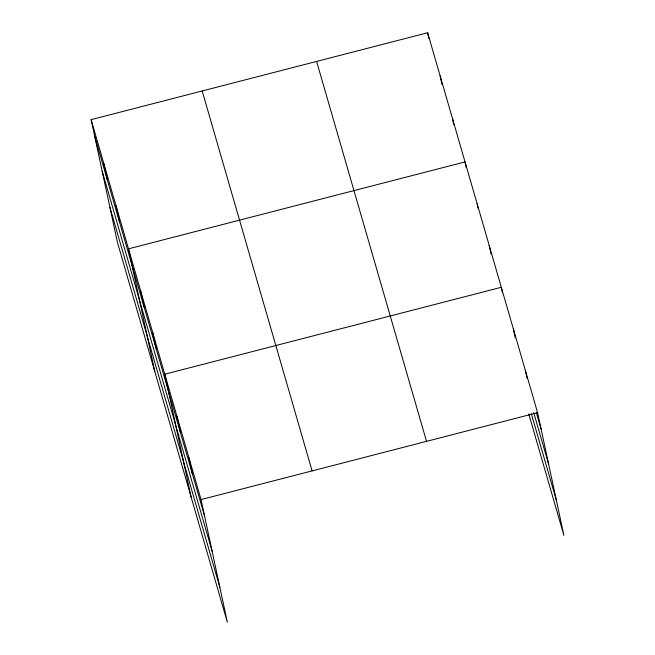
<?xml version="1.0" encoding="UTF-8"?>
<svg xmlns="http://www.w3.org/2000/svg" width="655" height="655" viewBox="0 0 655 655"><rect width="100%" height="100%" fill="white"/><g stroke="black" fill="none" stroke-linecap="round" stroke-linejoin="round"><path stroke-width="0.98" d="M91.119 119.652L201.044 499.577L227.351 622.25L117.417 242.325L91.119 119.652L427.65 32.75L537.583 412.675L563.881 535.348L528.732 413.862M201.044 499.577L537.583 412.675M536.33 412.601L541.112 429.123M533.719 412.666L548.628 464.174M531.344 413.796L556.373 500.289M316.594 61.431L426.528 441.347M202.174 90.98L312.107 470.896M94.639 136.101L204.573 516.025M102.155 171.16L212.089 551.076M109.901 207.275L219.834 587.199M525.49 370.877L527.152 378.623M513.397 329.088L515.264 337.8M502.344 292.138L501.304 287.299L164.773 374.202L191.072 496.875M489.211 245.502L491.078 254.214M477.118 203.713L478.158 208.552M466.278 167.729L465.034 161.924L128.495 248.826L154.793 371.5M452.572 118.866L453.817 124.671M440.111 75.808L441.978 84.52M427.65 32.75L428.894 38.555M188.959 457.779L192.48 474.236M176.866 415.99L180.387 432.439M152.68 332.412L156.201 348.861M140.588 290.615L144.108 307.072M116.033 205.768L119.562 222.217M103.572 162.71L107.101 179.159"/></g></svg>
